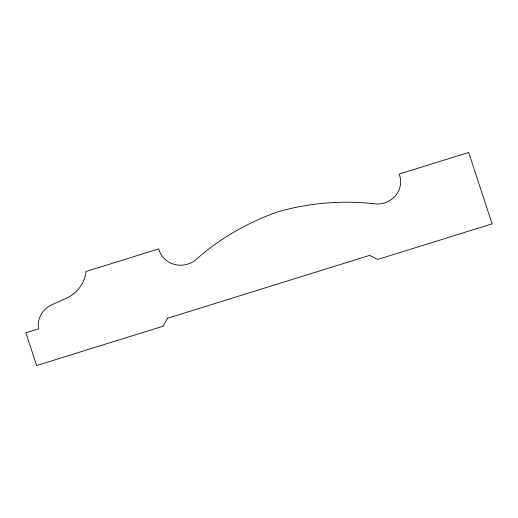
<?xml version="1.0" encoding="UTF-8"?>
<svg xmlns="http://www.w3.org/2000/svg" width="518" height="518" viewBox="0 0 518 518"><rect width="100%" height="100%" fill="white"/><g stroke="black" fill="none" stroke-linecap="round" stroke-linejoin="round"><path stroke-width="0.78" d="M167.521 318.266L163.144 326.185L36.623 365.54L25.9 332.815L38.552 328.878A23.485 22.151 -10.2 0 1 52.292 304.584L64.627 299.003A34.259 32.317 -10.2 0 0 85.975 271.51L158.722 248.88A22.98 21.678 -10.2 0 0 194.742 260.651A237.704 224.21 -10.2 0 1 278.917 211.493A237.704 224.21 -10.2 0 1 376.761 204.034A22.98 21.678 -10.2 0 0 399.113 174.106L468.699 152.46L492.1 223.86L377.836 259.401L369.561 255.419L167.521 318.266"/></g></svg>
